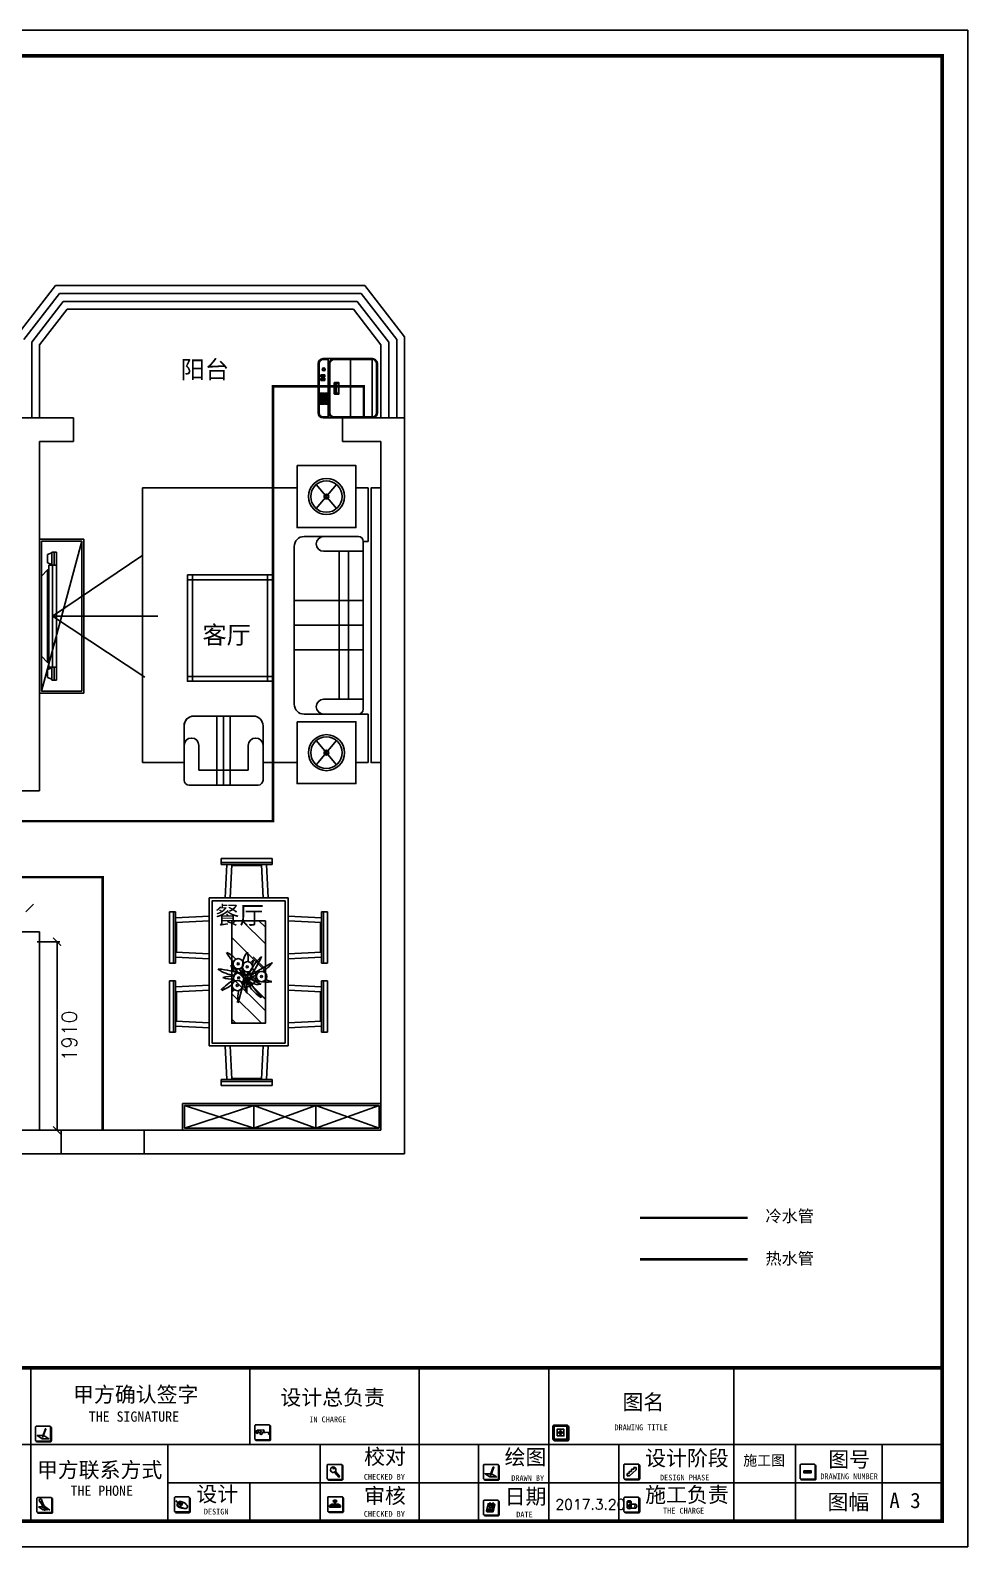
# Model space of a CAD drawing. Header units: millimetres. Extents: x 333665 to 510740, y -473522 to -395501.
# Drawn here: x 501241 to 510740, y -410869 to -395501 of the extents above; entities that cross this region are included whole.
import ezdxf

# ---------------------------------------------------------------- set-up
doc = ezdxf.new("R2010")
doc.units = ezdxf.units.MM
doc.linetypes.add('ACAD_ISO03W100', pattern=[30, 12, -18])
for name, color, linetype in [('0-01图框模板说明', 2, 'Continuous'), ('0-02图框细线', 136, 'Continuous'), ('250', 250, 'Continuous')]:
    doc.layers.add(name, color=color, linetype=linetype)
doc.styles.add('_TCH_DIM', font='SIMPLEX', dxfattribs={"bigfont": 'GBCBIG'})
doc.styles.get("Standard").update_dxf_attribs({"font": 'txt', "bigfont": 'gbcbig.shx'})
doc.styles.add('STYLE1', font='')
doc.styles.get('STYLE1').set_extended_font_data('SimSun')

# ---------------------------------------------------------------- blocks, each defined once
blk = doc.blocks.new('_ArchTick')
at = {"color": 0, "lineweight": 30, "const_width": 0.15}
blk.add_lwpolyline([(-0.5, -0.5), (0.5, 0.5)], dxfattribs=at)

msp = doc.modelspace()

# ---------------------------------------------------------------- hatches: boundary and pattern name
at = {"lineweight": -3}
h = msp.add_hatch(dxfattribs=at)
h.set_pattern_fill('AR-RROOF', color=250, scale=300, angle=495, style=0)
h.set_pattern_definition([(135, (490601.15, -374599.98), (-678.8225, 254.5584), [4500, -600, 1500, -300]), (135, (490212.95, -374423.9), (-70.0036, -494.2676), [900, -99, 1800, -225]), (135, (490314.78, -374674.22), (-1245.215, 960.9581), [2400, -420, 1200, -300])])
h.paths.add_polyline_path([(503623.2, -404525.1), (503623.2, -405565.1), (503283.2, -405565.1), (503283.2, -404525.1)])
at = {"layer": '0-01图框模板说明'}
for points in [[(501447.1, -409790, -0.4142136), (501436.9, -409800.2), (501304.5, -409800.2, -0.071272), (501301.7, -409799.8, 0.3481434), (501311.6, -409807.6), (501443.9, -409807.6, 0.4142136), (501454.1, -409797.4), (501454.1, -409665.1, 0.3331076), (501446.8, -409655.3, -0.0577433), (501447.1, -409657.6)], [(503669.4, -409776.3, -0.4142136), (503659.2, -409786.5), (503526.9, -409786.5, -0.071272), (503524, -409786.1, 0.3481434), (503533.9, -409793.9), (503666.3, -409793.9, 0.4142136), (503676.5, -409783.7), (503676.5, -409651.4, 0.3331076), (503669.1, -409641.6, -0.0577433), (503669.4, -409643.9)], [(506690.5, -409779.6, -0.4142136), (506680.3, -409789.8), (506548, -409789.8, -0.071272), (506545.1, -409789.4, 0.3481434), (506555, -409797.2), (506687.4, -409797.2, 0.4142136), (506697.6, -409787), (506697.6, -409654.7, 0.3331076), (506690.2, -409644.9, -0.0577433), (506690.5, -409647.2)], [(504402.3, -410177.5, -0.4142136), (504392.1, -410187.7), (504259.8, -410187.7, -0.071272), (504256.9, -410187.3, 0.3481434), (504266.8, -410195.2), (504399.2, -410195.2, 0.4142136), (504409.3, -410185), (504409.3, -410052.6, 0.3331076), (504402, -410042.9, -0.0577433), (504402.3, -410045.2)], [(505985.4, -410177.5, -0.4142136), (505975.2, -410187.7), (505842.8, -410187.7, -0.071272), (505840, -410187.3, 0.3481434), (505849.9, -410195.2), (505982.2, -410195.2, 0.4142136), (505992.4, -410185), (505992.4, -410052.6, 0.3331076), (505985.1, -410042.9, -0.0577433), (505985.4, -410045.2)], [(507409.6, -410174.2, -0.4142136), (507399.4, -410184.4), (507267, -410184.4, -0.071272), (507264.2, -410184, 0.3481434), (507274.1, -410191.8), (507406.5, -410191.8, 0.4142136), (507416.6, -410181.6), (507416.6, -410049.3, 0.3331076), (507409.3, -410039.5, -0.0577433), (507409.6, -410041.8)], [(509194.8, -410175.7, -0.4142136), (509184.6, -410185.9), (509052.2, -410185.9, -0.071272), (509049.4, -410185.4, 0.3481434), (509059.3, -410193.3), (509191.6, -410193.3, 0.4142136), (509201.8, -410183.1), (509201.8, -410050.8, 0.3331076), (509194.5, -410041, -0.0577433), (509194.8, -410043.3)], [(509078.5, -410101.4), (509155.1, -410101.4), (509155.1, -410120.1), (509078.5, -410120.1)], [(501459.6, -410513.8, -0.4142136), (501449.4, -410524), (501317.1, -410524, -0.071272), (501314.2, -410523.6, 0.3481434), (501324.1, -410531.4), (501456.5, -410531.4, 0.4142136), (501466.7, -410521.2), (501466.7, -410388.9, 0.3331076), (501459.3, -410379.1, -0.0577433), (501459.6, -410381.4)], [(502854.8, -410507.4, -0.4142136), (502844.7, -410517.5), (502712.3, -410517.5, -0.071272), (502709.4, -410517.1, 0.3481434), (502719.4, -410525), (502851.7, -410525, 0.4142136), (502861.9, -410514.8), (502861.9, -410382.4, 0.3331076), (502854.6, -410372.7, -0.0577433), (502854.8, -410375)], [(504407.3, -410505.5, -0.4142136), (504397.1, -410515.7), (504264.8, -410515.7, -0.071272), (504261.9, -410515.3, 0.3481434), (504271.8, -410523.1), (504404.2, -410523.1, 0.4142136), (504414.4, -410512.9), (504414.4, -410380.6, 0.3331076), (504407, -410370.8, -0.0577433), (504407.3, -410373.1)], [(505985.4, -410539.5, -0.4142136), (505975.2, -410549.7), (505842.8, -410549.7, -0.071272), (505840, -410549.2, 0.3481434), (505849.9, -410557.1), (505982.2, -410557.1, 0.4142136), (505992.4, -410546.9), (505992.4, -410414.6, 0.3331076), (505985.1, -410404.8, -0.0577433), (505985.4, -410407.1)], [(507409.6, -410509.2, -0.4142136), (507399.4, -410519.3), (507267, -410519.3, -0.071272), (507264.2, -410518.9, 0.3481434), (507274.1, -410526.8), (507406.5, -410526.8, 0.4142136), (507416.6, -410516.6), (507416.6, -410384.2, 0.3331076), (507409.3, -410374.5, -0.0577433), (507409.6, -410376.8)]]:
    msp.add_hatch(color=8, dxfattribs=at).paths.add_polyline_path(points)
h = msp.add_hatch(color=8, dxfattribs=at)
h.paths.add_polyline_path([(506614.1, -409701.2), (506601, -409701.2), (506601, -409713.4), (506614.1, -409713.4)])
h.paths.add_polyline_path([(506614.1, -409713.4), (506627.3, -409713.4), (506627.3, -409701.2), (506614.1, -409701.2)])
h.paths.add_polyline_path([(506614.1, -409713.4), (506614.1, -409725.6), (506627.3, -409725.6), (506627.3, -409713.4)])
h.paths.add_polyline_path([(506614.1, -409713.4), (506601, -409713.4), (506601, -409725.6), (506614.1, -409725.6)])

# ---------------------------------------------------------------- linework, layer by layer
at = {"color": 250, "lineweight": -3}
for p, q in [((501497.4, -398088.6), (501094.8, -398606.3)), ((501094.8, -398606.3), (501497.4, -398088.6)), ((501536.5, -398168.6), (501174.8, -398633.7)), ((501497.4, -398088.6), (504632.1, -398088.6)), ((501497.4, -398088.6), (504632.1, -398088.6)), ((501536.5, -398168.6), (504593, -398168.6)), ((504593, -398168.6), (504954.8, -398633.7)), ((504632.1, -398088.6), (505034.8, -398606.3)), ((504632.1, -398088.6), (505034.8, -398606.3)), ((501575.6, -398248.6), (501254.8, -398661.2)), ((501614.8, -398328.6), (501334.8, -398688.6)), ((501575.6, -398248.6), (504553.9, -398248.6)), ((501614.8, -398328.6), (504514.8, -398328.6)), ((504514.8, -398328.6), (504794.8, -398688.6)), ((504553.9, -398248.6), (504874.8, -398661.2)), ((504954.8, -399428.6), (504954.8, -398633.7)), ((505034.8, -399428.6), (505034.8, -398606.3)), ((505034.8, -398606.3), (505034.8, -399428.6)), ((501254.8, -398661.2), (501254.8, -399428.6)), ((501334.8, -398688.6), (501334.8, -399428.6)), ((504794.8, -399428.6), (504794.8, -398688.6)), ((504874.8, -399428.6), (504874.8, -398661.2)), ((504339.1, -399179.3), (504339.1, -399079.3)), ((504758.6, -398954.6), (504758.6, -398954.6)), ((504758.6, -399254.6), (504758.6, -399254.6)), ((504230.7, -399272.5), (504230.7, -399287.5)), ((504245.7, -399272.5), (504230.7, -399272.5)), ((504230.7, -399287.5), (504245.7, -399287.5)), ((504245.7, -399287.5), (504245.7, -399272.5)), ((501094.8, -399428.6), (501679.8, -399428.6)), ((501679.8, -399428.6), (501679.8, -399668.6)), ((504208.6, -399428.6), (504708.6, -399428.6)), ((504318.7, -399418.5), (504708.6, -399418.5)), ((504404.8, -399668.6), (504404.8, -399428.6)), ((504404.8, -399428.6), (504794.8, -399428.6)), ((504794.8, -399428.6), (505034.8, -399428.6)), ((505034.8, -406888.6), (505034.8, -399428.6)), ((505034.8, -399428.6), (505034.8, -406888.6)), ((501679.8, -399668.6), (501334.8, -399668.6)), ((501334.8, -399668.6), (501334.8, -403208.6)), ((504794.8, -399668.6), (504404.8, -399668.6)), ((504794.8, -406648.6), (504794.8, -399668.6)), ((504540, -399912.2), (504540, -400540.3)), ((502377.6, -400138.6), (502377.6, -402922)), ((503944.5, -400138.6), (502377.6, -400138.6)), ((503944.5, -400138.6), (503799.5, -400138.6)), ((503944.5, -400540.3), (503944.5, -400138.6)), ((504139.2, -400104.4), (504345.3, -400348.1)), ((504139.2, -400348.1), (504345.3, -400104.4)), ((504665, -400138.6), (504540, -400138.6)), ((504665, -400138.6), (504540, -400138.6)), ((504540, -400138.6), (504540, -400540.3)), ((504665, -400681.5), (504665, -400138.6)), ((504540, -400540.3), (503944.5, -400540.3)), ((504565.7, -400631.5), (504015.7, -400631.5)), ((504015.7, -400631.5), (504565.7, -400631.5)), ((501784.8, -400658.6), (501334.8, -400658.6)), ((501334.8, -400658.6), (501334.8, -402218.6)), ((501764.8, -400678.6), (501354.8, -400678.6)), ((501354.8, -400678.6), (501354.8, -402198.6)), ((501764.8, -400678.6), (501354.8, -402198.6)), ((501504.8, -400791.1), (501459.8, -400791.1)), ((501459.8, -400791.1), (501459.8, -400921.1)), ((501481.1, -400791.1), (501481.1, -400921.1)), ((501504.8, -400791.1), (501504.8, -400921.1)), ((501764.8, -402198.6), (501764.8, -400678.6)), ((501784.8, -402218.6), (501784.8, -400658.6)), ((503915.7, -400731.5), (503915.7, -402331.5)), ((503915.7, -402331.5), (503915.7, -400731.5)), ((504615.7, -400781.5), (504213.5, -400781.5)), ((504371.5, -400781.5), (504371.5, -402281.5)), ((504465.7, -400781.5), (504465.7, -402281.5)), ((504615.7, -400681.5), (504615.7, -402381.5)), ((504615.7, -400681.5), (504665, -400681.5)), ((501459.8, -400798.3), (501414.8, -400815.5)), ((501414.8, -400815.5), (501414.8, -400896.7)), ((501459.8, -400914), (501414.8, -400896.7)), ((501429.8, -401956.1), (501429.8, -400921.1)), ((501429.8, -400921.1), (501504.8, -400921.1)), ((501504.8, -400921.1), (501459.8, -400921.1)), ((501467.4, -401438.6), (502380.3, -400821)), ((501467.4, -401956.1), (501467.4, -400921.1)), ((501504.8, -401956.1), (501504.8, -400921.1)), ((501416.7, -400969.7), (501354.8, -401034.4)), ((501354.8, -401842.9), (501354.8, -401034.4)), ((501416.7, -401907.6), (501416.7, -400969.7)), ((501429.8, -400969.7), (501416.7, -400969.7)), ((502833.4, -401021.1), (503694.6, -401021.1)), ((502833.4, -402098.7), (502833.4, -401021.1)), ((502833.4, -401071.1), (503694.6, -401071.1)), ((502883.4, -402098.7), (502883.4, -401021.1)), ((503644.6, -401021.1), (503644.6, -402098.7)), ((503694.6, -401021.1), (503694.6, -402098.7)), ((504615.7, -401281.5), (503915.7, -401281.5)), ((501467.4, -401438.6), (502534.5, -401438.6)), ((501467.4, -401438.6), (502403.2, -402055.4)), ((504615.7, -401531.5), (503915.7, -401531.5)), ((501416.7, -401907.6), (501354.8, -401842.9)), ((504615.7, -401781.5), (503915.7, -401781.5)), ((501459.8, -401963.3), (501414.8, -401980.5)), ((501414.8, -402061.7), (501414.8, -401980.5)), ((501429.8, -401907.6), (501416.7, -401907.6)), ((501429.8, -401956.1), (501504.8, -401956.1)), ((501504.8, -401956.1), (501459.8, -401956.1)), ((501459.8, -402086.1), (501459.8, -401956.1)), ((501481.1, -402086.1), (501481.1, -401956.1)), ((501504.8, -402086.1), (501504.8, -401956.1)), ((501459.8, -402079), (501414.8, -402061.7)), ((501504.8, -402086.1), (501459.8, -402086.1)), ((503694.6, -402048.7), (502833.4, -402048.7)), ((503694.6, -402098.7), (502833.4, -402098.7)), ((501334.8, -402218.6), (501784.8, -402218.6)), ((501354.8, -402198.6), (501764.8, -402198.6)), ((504615.7, -402281.5), (504213.5, -402281.5)), ((502821.8, -402487.8), (502837, -402473)), ((502837, -402473), (502853.8, -402461.6)), ((502853.8, -402461.6), (502876.7, -402453.8)), ((502876.7, -402453.8), (502899.5, -402450.8)), ((502899.5, -402450.8), (503499.5, -402450.8)), ((502899.5, -402450.8), (503499.5, -402450.8)), ((503131.6, -402450.8), (503131.6, -403150.8)), ((503199.5, -402450.8), (503199.5, -403150.8)), ((503267.5, -402450.8), (503267.5, -403150.8)), ((504565.7, -402431.5), (504015.7, -402431.5)), ((504665, -402431.5), (504015.7, -402431.5)), ((504665, -402922), (504665, -402431.5)), ((502799.5, -402550.8), (502802.2, -402527.8)), ((502799.5, -403100.8), (502799.5, -402550.8)), ((502799.5, -402922), (502799.5, -402550.8)), ((502799.5, -402550.8), (502799.5, -402550.8)), ((502802.2, -402527.8), (502810.4, -402505.7)), ((502810.4, -402505.7), (502821.8, -402487.8)), ((503599.5, -403100.8), (503599.5, -402550.8)), ((503599.5, -402550.8), (503599.5, -402922)), ((503944.5, -402922), (503944.5, -402508.3)), ((503944.5, -402508.3), (504540, -402508.3)), ((504540, -402508.3), (504540, -403136.4)), ((504540, -402508.3), (504540, -402922)), ((502949.5, -403000.8), (502949.5, -402748.7)), ((503449.5, -403000.8), (503449.5, -402748.7)), ((503449.5, -403000.8), (503449.5, -402748.7)), ((504139.2, -402700.5), (504345.3, -402944.2)), ((504139.2, -402944.2), (504345.3, -402700.5)), ((502377.6, -402922), (502799.5, -402922)), ((502799.5, -402922), (502799.5, -402922)), ((503599.5, -402922), (503944.5, -402922)), ((503599.5, -402922), (503944.5, -402922)), ((504540, -402922), (504665, -402922)), ((504540, -402922), (504665, -402922)), ((502949.5, -403000.8), (503449.5, -403000.8)), ((501334.8, -403208.6), (499724.8, -403208.6)), ((502849.5, -403150.8), (503549.5, -403150.8)), ((503173.7, -403895.1), (503693.7, -403895.1)), ((503173.7, -403955.1), (503173.7, -403895.1)), ((503173.7, -403935.1), (503693.7, -403935.1)), ((503173.7, -403955.1), (503693.7, -403955.1)), ((503216.7, -404295.1), (503233.7, -403955.1)), ((503266.8, -404295.1), (503283.7, -403957.6)), ((503283.3, -403965.1), (503584.2, -403965.1)), ((503600.7, -404295.1), (503583.8, -403957.6)), ((503650.7, -404295.1), (503633.7, -403955.1)), ((503650.7, -404295.1), (503633.7, -403955.1)), ((503693.7, -403955.1), (503693.7, -403895.1)), ((503053.2, -405795.1), (503053.2, -404295.1)), ((503853.2, -404295.1), (503053.2, -404295.1)), ((503853.2, -405795.1), (503853.2, -404295.1)), ((502653.2, -404955.1), (502653.2, -404435.1)), ((502713.2, -404435.1), (502653.2, -404435.1)), ((502693.2, -404955.1), (502693.2, -404435.1)), ((502713.2, -404955.1), (502713.2, -404435.1)), ((503053.2, -404478.1), (502713.2, -404495.1)), ((503853.2, -404478.1), (504193.2, -404495.1)), ((504193.2, -404955.1), (504193.2, -404435.1)), ((504193.2, -404435.1), (504253.2, -404435.1)), ((504213.2, -404955.1), (504213.2, -404435.1)), ((504253.2, -404955.1), (504253.2, -404435.1)), ((503053.2, -404528.1), (502715.7, -404545)), ((502723.2, -404845.5), (502723.2, -404544.6)), ((503853.2, -404528.1), (504190.7, -404545)), ((504183.2, -404845.5), (504183.2, -404544.6)), ((501334.8, -404638.6), (499654.8, -404638.6)), ((501311.7, -404738.6), (501541.7, -404738.6)), ((501334.8, -404638.6), (501334.8, -406648.6)), ((501511.7, -404738.6), (501511.7, -406648.6)), ((503053.2, -404912.1), (502713.2, -404895.1)), ((503053.2, -404862), (502715.7, -404845.1)), ((503853.2, -404862), (504190.7, -404845.1)), ((503853.2, -404912.1), (504193.2, -404895.1)), ((502713.2, -404955.1), (502653.2, -404955.1)), ((503447.2, -405064), (503459.7, -405041.5)), ((504193.2, -404955.1), (504253.2, -404955.1)), ((502653.2, -405135.1), (502653.2, -405655.1)), ((502713.2, -405135.1), (502653.2, -405135.1)), ((502693.2, -405135.1), (502693.2, -405655.1)), ((502713.2, -405135.1), (502713.2, -405655.1)), ((503053.2, -405178.1), (502713.2, -405195.1)), ((503053.2, -405228.1), (502715.7, -405245)), ((502723.2, -405244.6), (502723.2, -405545.5)), ((503413.6, -405107.3), (503346.3, -405358.2)), ((503853.2, -405178.1), (504193.2, -405195.1)), ((503853.2, -405228.1), (504190.7, -405245)), ((504183.2, -405244.6), (504183.2, -405545.5)), ((504193.2, -405135.1), (504193.2, -405655.1)), ((504193.2, -405135.1), (504253.2, -405135.1)), ((504213.2, -405135.1), (504213.2, -405655.1)), ((504253.2, -405135.1), (504253.2, -405655.1)), ((503053.2, -405562), (502715.7, -405545.1)), ((503853.2, -405562), (504190.7, -405545.1)), ((502713.2, -405655.1), (502653.2, -405655.1)), ((503053.2, -405612.1), (502713.2, -405595.1)), ((503053.2, -405612.1), (502713.2, -405595.1)), ((503853.2, -405612.1), (504193.2, -405595.1)), ((504193.2, -405655.1), (504253.2, -405655.1)), ((503853.2, -405795.1), (503053.2, -405795.1)), ((503216.7, -405795.1), (503233.7, -406135.1)), ((503266.8, -405795.1), (503283.7, -406132.6)), ((503600.7, -405795.1), (503583.8, -406132.6)), ((503650.7, -405795.1), (503633.7, -406135.1)), ((503650.7, -405795.1), (503633.7, -406135.1)), ((503173.7, -406135.1), (503693.7, -406135.1)), ((503173.7, -406135.1), (503173.7, -406195.1)), ((503173.7, -406155.1), (503693.7, -406155.1)), ((503283.3, -406125.1), (503584.2, -406125.1)), ((503693.7, -406135.1), (503693.7, -406195.1)), ((503173.7, -406195.1), (503693.7, -406195.1)), ((502784.8, -406378.6), (504794.8, -406378.6)), ((504794.8, -406378.6), (502784.8, -406378.6)), ((502784.8, -406378.6), (502784.8, -406648.6)), ((504774.8, -406398.6), (502804.8, -406398.6)), ((502804.8, -406398.6), (502804.8, -406628.6)), ((503504.8, -406398.6), (502804.8, -406628.6)), ((502804.8, -406398.6), (503504.8, -406628.6)), ((503504.8, -406398.6), (503504.8, -406628.6)), ((504134.8, -406628.6), (503504.8, -406398.6)), ((503504.8, -406628.6), (504134.8, -406398.6)), ((504134.8, -406398.6), (504134.8, -406628.6)), ((504774.8, -406398.6), (504134.8, -406628.6)), ((504134.8, -406398.6), (504774.8, -406628.6)), ((504774.8, -406628.6), (504774.8, -406398.6)), ((504794.8, -406378.6), (504794.8, -406648.6)), ((504794.8, -406648.6), (504794.8, -406378.6)), ((502804.8, -406628.6), (504774.8, -406628.6)), ((501554.8, -406648.6), (498654.8, -406648.6)), ((501311.7, -406648.6), (501541.7, -406648.6)), ((501554.8, -406648.6), (501554.8, -406888.6)), ((501554.8, -406648.6), (502394.8, -406648.6)), ((502394.8, -406648.6), (502774.8, -406648.6)), ((502394.8, -406648.6), (502394.8, -406888.6)), ((502774.8, -406648.6), (504794.8, -406648.6)), ((502784.8, -406648.6), (504794.8, -406648.6)), ((505034.8, -406888.6), (494524.8, -406888.6)), ((501554.8, -406888.6), (496514.8, -406888.6)), ((501554.8, -406888.6), (502394.8, -406888.6)), ((502394.8, -406888.6), (502774.8, -406888.6)), ((502774.8, -406888.6), (505034.8, -406888.6))]:
    msp.add_line(p, q, dxfattribs=at)
for points in [[(504158.6, -398878.6), (504158.6, -399378.6)], [(504168.2, -398878.6), (504168.2, -399378.6)], [(504708.6, -398828.6), (504208.6, -398828.6)], [(504208.6, -398838.3), (504258.6, -398838.3)], [(504258.6, -399428.6), (504258.6, -398828.6)], [(504265.5, -398878.6), (504265.5, -399378.6)], [(504275.5, -398878.6), (504275.5, -399378.6)], [(504708.6, -398838.8), (504318.7, -398838.8)], [(504484.2, -398838.8), (504484.2, -399418.5)], [(504706.5, -398838.8), (504706.5, -399418.5)], [(504748.6, -399378.6), (504748.6, -398878.6)], [(504758.6, -399378.6), (504758.6, -398878.6)], [(504321.1, -399184.3), (504321.1, -399074.3)], [(504325.5, -399174.3), (504325.5, -399084.3)], [(504326.1, -399069.3), (504364.1, -399069.3)], [(504330.5, -399079.3), (504360.5, -399079.3)], [(504365.5, -399084.3), (504365.5, -399174.3)], [(504369.1, -399074.3), (504369.1, -399184.3)], [(504364.1, -399189.3), (504326.1, -399189.3)], [(504360.5, -399179.3), (504330.5, -399179.3)], [(504208.6, -399419.1), (504258.6, -399419.1)], [(502833.4, -401021.1), (503694.6, -401021.1), (503694.6, -402098.7), (502833.4, -402098.7), (502833.4, -401021.1)]]:
    msp.add_lwpolyline(points, dxfattribs=at)
for points in [[(504185.7, -399014.4), (504185.7, -398994.4), (504205.7, -398994.4), (504205.7, -399014.4)], [(504186, -399049.7), (504186, -399029.7), (504206, -399029.7), (504206, -399049.7)], [(504188.1, -399011.8), (504188.1, -398996.8), (504203.1, -398996.8), (504203.1, -399011.8)], [(504188.4, -399047.1), (504188.4, -399032.1), (504203.4, -399032.1), (504203.4, -399047.1)], [(504225.7, -399014.4), (504225.7, -398994.4), (504205.7, -398994.4), (504205.7, -399014.4)], [(504226, -399049.7), (504226, -399029.7), (504206, -399029.7), (504206, -399049.7)], [(504223.2, -399011.8), (504223.2, -398996.8), (504208.2, -398996.8), (504208.2, -399011.8)], [(504223.5, -399047.1), (504223.5, -399032.1), (504208.5, -399032.1), (504208.5, -399047.1)], [(504177.8, -399199.7), (504197.8, -399199.7), (504197.8, -399179.7), (504177.8, -399179.7)], [(504177.8, -399229.6), (504197.8, -399229.6), (504197.8, -399209.6), (504177.8, -399209.6)], [(504177.8, -399260.3), (504197.8, -399260.3), (504197.8, -399240.3), (504177.8, -399240.3)], [(504180.4, -399197.3), (504195.4, -399197.3), (504195.4, -399182.3), (504180.4, -399182.3)], [(504180.4, -399227.1), (504195.4, -399227.1), (504195.4, -399212.1), (504180.4, -399212.1)], [(504180.4, -399257.9), (504195.4, -399257.9), (504195.4, -399242.9), (504180.4, -399242.9)], [(504203.1, -399199.9), (504223.1, -399199.9), (504223.1, -399179.9), (504203.1, -399179.9)], [(504203.1, -399229.7), (504223.1, -399229.7), (504223.1, -399209.7), (504203.1, -399209.7)], [(504203.1, -399260.1), (504223.1, -399260.1), (504223.1, -399240.1), (504203.1, -399240.1)], [(504205.7, -399197.4), (504220.7, -399197.4), (504220.7, -399182.4), (504205.7, -399182.4)], [(504205.7, -399227.3), (504220.7, -399227.3), (504220.7, -399212.3), (504205.7, -399212.3)], [(504205.7, -399257.7), (504220.7, -399257.7), (504220.7, -399242.7), (504205.7, -399242.7)], [(504228.1, -399199.9), (504248.1, -399199.9), (504248.1, -399179.9), (504228.1, -399179.9)], [(504228.1, -399229.7), (504248.1, -399229.7), (504248.1, -399209.7), (504228.1, -399209.7)], [(504228.1, -399260.1), (504248.1, -399260.1), (504248.1, -399240.1), (504228.1, -399240.1)], [(504230.7, -399197.4), (504245.7, -399197.4), (504245.7, -399182.4), (504230.7, -399182.4)], [(504230.7, -399227.3), (504245.7, -399227.3), (504245.7, -399212.3), (504230.7, -399212.3)], [(504230.7, -399257.7), (504245.7, -399257.7), (504245.7, -399242.7), (504230.7, -399242.7)], [(504177.8, -399289.9), (504197.8, -399289.9), (504197.8, -399269.9), (504177.8, -399269.9)], [(504180.4, -399287.4), (504195.4, -399287.4), (504195.4, -399272.4), (504180.4, -399272.4)], [(504203.1, -399289.7), (504223.1, -399289.7), (504223.1, -399269.7), (504203.1, -399269.7)], [(504205.7, -399287.2), (504220.7, -399287.2), (504220.7, -399272.2), (504205.7, -399272.2)], [(504228.1, -399290), (504248.1, -399290), (504248.1, -399270), (504228.1, -399270)], [(503944.5, -399912.2), (504540, -399912.2), (504540, -400391.6), (504540, -400540.3), (503944.5, -400540.3), (503944.5, -399912.2)], [(504794.8, -402922), (504694.8, -402922), (504694.8, -400138.6), (504794.8, -400138.6), (504794.8, -402922)], [(503944.5, -402508.3), (504540, -402508.3), (504540, -402987.7), (504540, -403136.4), (503944.5, -403136.4), (503944.5, -402508.3)], [(503823.2, -404325.1), (503823.2, -405765.1), (503083.2, -405765.1), (503083.2, -404325.1)], [(503623.2, -404525.1), (503623.2, -405565.1), (503283.2, -405565.1), (503283.2, -404525.1)]]:
    msp.add_lwpolyline(points, close=True, dxfattribs=at)
at = {"color": 1, "linetype": 'ACAD_ISO03W100', "lineweight": 30, "ltscale": 5, "const_width": 25}
msp.add_lwpolyline([(507421.1, -407956.6), (508511.1, -407956.6)], dxfattribs=at)
at = {"color": 250, "lineweight": -3}
for centre, radius in [((504214.9, -398937.7), 15), ((504214.9, -398937.7), 10), ((504242.2, -400226.3), 182.6), ((504242.2, -400226.3), 159.6), ((504242.2, -400226.3), 23.9), ((504242.2, -402822.3), 182.6), ((504242.2, -402822.3), 159.6), ((504242.2, -402822.3), 23.9), ((503348.7, -404961.7), 52.3), ((503441.3, -404992.6), 52.3), ((503419.6, -405090.7), 24.2), ((503419.6, -405090.7), 24.2), ((503584.8, -405091.5), 52.3), ((503339.3, -405182.1), 52.3)]:
    msp.add_circle(centre, radius, dxfattribs=at)
for centre, radius, start, end in [((504208.6, -398878.6), 50, 90, 180), ((504208.6, -398878.6), 40.4, 90, 180), ((504319.6, -398882.9), 54.3, 89.29043, 175.49521), ((504319.6, -398882.9), 44.3, 89.29043, 175.49521), ((504708.6, -398878.6), 50, 0, 90), ((504708.6, -398878.6), 40, 0, 90), ((504326.1, -399074.3), 5, 90, 180), ((504330.5, -399084.3), 5, 90, 180), ((504360.5, -399084.3), 5, 0, 90), ((504364.1, -399074.3), 5, 0, 90), ((504326.1, -399184.3), 5, 180, 270), ((504330.5, -399174.3), 5, 180, 270), ((504360.5, -399174.3), 5, 270, 0), ((504364.1, -399184.3), 5, 270, 0), ((504208.6, -399378.6), 50, 180, 270), ((504208.6, -399378.6), 40.4, 180, 270), ((504319.6, -399374.4), 54.3, 184.50479, 270.70957), ((504319.6, -399374.4), 44.3, 184.50479, 270.70957), ((504708.6, -399378.6), 50, 270, 0), ((504708.6, -399378.6), 40, 270, 0), ((504015.7, -400731.5), 100, 90, 180), ((504015.7, -400731.5), 100, 90, 180), ((504213.5, -400706.5), 75, 90, 270), ((504565.7, -400681.5), 50, 360, 90), ((504565.7, -400681.5), 50, 360, 90), ((504015.7, -402331.5), 100, 180, 270), ((504015.7, -402331.5), 100, 180, 270), ((504213.5, -402356.5), 75, 90, 270), ((502899.5, -402550.8), 100, 90, 180), ((503499.5, -402550.8), 100, 360, 90), ((503499.5, -402550.8), 100, 360, 90), ((504565.7, -402381.5), 50, 270, 360), ((502874.5, -402748.7), 75, 360, 180), ((503524.5, -402748.7), 75, 360, 180), ((502849.5, -403100.8), 50, 180, 270), ((503549.5, -403100.8), 50, 270, 360), ((504625.6, -403925.9), 1674.9, 213.41888, 217.58602), ((503074.4, -405140.9), 336.1, 42.06601, 61.47841), ((503633.1, -404987.3), 241.6, 145.26735, 198.50032), ((503162.5, -404912.6), 287.6, 354.38119, 13.81823), ((503853.9, -405218.5), 424.2, 129.46977, 160.31252), ((502818.9, -404569.9), 828.8, 321.64931, 337.42784), ((503636.5, -405121.4), 236.3, 125.24389, 133.80922), ((502759.4, -404624.2), 805.2, 334.72372, 337.80608), ((503333.8, -404761), 318.2, 232.93635, 265.58738), ((503073.3, -405974.2), 962, 71.10822, 85.61629), ((503556.5, -407220.3), 2151.6, 96.66829, 99.77104), ((503385.5, -404947.2), 116.8, 194.15652, 269.61183), ((503247.8, -405142.4), 169.2, 71.89274, 80.01456), ((503353.9, -405105.7), 52.3, 301.22663, 217.19054), ((503419.6, -405090.7), 109.2, 135.11276, 171.74068), ((503347.5, -404961.2), 10, 90, 270), ((503352.6, -405105.2), 10, 90, 270), ((503347.5, -404961.2), 10, 270, 90), ((504625.6, -403925.9), 1674.9, 220.50913, 222.802), ((503352.6, -405105.2), 10, 270, 90), ((503247.8, -405142.4), 169.2, 26.50173, 49.71173), ((503419.6, -405090.7), 59.2, 101.58918, 144.62692), ((503074.4, -405140.9), 336.1, 13.22172, 24.21844), ((503419.6, -405090.7), 109.2, 102.45419, 106.05706), ((503419.6, -405090.7), 109.2, 254.19161, 49.01718), ((503419.6, -405090.7), 59.2, 241.20889, 53.48506), ((503636.5, -405121.4), 236.3, 159.33408, 164.49464), ((503162.5, -404912.6), 287.6, 332.85499, 333.61554), ((502675.2, -405225.4), 760.1, 357.41542, 10.26237), ((503440, -404992), 10, 90, 270), ((503546.3, -405045.2), 126.4, 203.55428, 284.08132), ((504507.3, -404460.5), 1248.2, 210.59379, 222.47684), ((503890, -404355.9), 868.5, 238.42112, 249.21449), ((502759.4, -404624.2), 805.2, 327.38631, 328.52768), ((503447.2, -405072.9), 7.75, 51.07794, 340.31252), ((503440, -404992), 10, 270, 90), ((503633.5, -404757.7), 390.8, 240.72759, 277.95362), ((503391.9, -404738.5), 366.8, 280.96839, 292.91409), ((504924.9, -410267.7), 5372.2, 105.00511, 105.80588), ((504116.7, -405912.9), 1048.1, 113.63982, 128.51457), ((503583.5, -405091), 10, 90, 270), ((503583.5, -405091), 10, 270, 90), ((503391.9, -404738.5), 366.8, 304.39017, 324.80949), ((503491, -405493.1), 411.7, 116.79131, 139.99923), ((502836.8, -404456.4), 847.7, 293.91517, 302.12562), ((503283.8, -404882.4), 236.3, 246.97323, 274.66712), ((503686.8, -405432.2), 446.5, 150.67912, 155.05693), ((503137, -405011.5), 273.9, 301.95296, 308.89063), ((503338.1, -405181.6), 10, 90, 270), ((503338.1, -405181.6), 10, 270, 90), ((503978, -405358), 636.5, 168.60963, 179.75797), ((503717.2, -405149.3), 303.4, 173.14116, 201.34303), ((503755, -405002.7), 347, 197.04726, 240.06943), ((503383.6, -406202.9), 1104.3, 82.0972, 85.8232), ((503530.9, -405029.7), 81.1, 253.0998, 273.64194), ((503383.6, -406202.9), 1104.3, 73.89409, 77.38504)]:
    msp.add_arc(centre, radius, start, end, dxfattribs=at)
for points in [[(503419.6, -405103.4), (503396.1, -405098.3), (503419.6, -405090.7), (503396.1, -405085.5)], [(503454.5, -405092.8), (503396.8, -405084.2), (503444.8, -405069.8), (503411.2, -405058.3)]]:
    msp.add_solid(points, dxfattribs=at)
at = {"layer": '0-01图框模板说明', "color": 8}
for p, q in [((503541.1, -409690.3), (503602.9, -409685.4)), ((503550.4, -409690.8), (503603.6, -409686.6)), ((503589.2, -409713.9), (503651.1, -409709)), ((506614.1, -409679.4), (506614.1, -409747.4)), ((501364.7, -409761.4), (501364.1, -409763)), ((501364.1, -409763), (501364.3, -409764.2)), ((501365.3, -409761.6), (501364.3, -409764.2)), ((501365.2, -409763.4), (501364.3, -409764.2)), ((501365.8, -409761.8), (501365.2, -409763.4)), ((503598.5, -409714.4), (503651.7, -409710.2)), ((506580.2, -409713.4), (506648.1, -409713.4)), ((504324.2, -410113.7), (504367.8, -410163.8)), ((504332.5, -410106.4), (504375.9, -410156.2)), ((505903, -410148.9), (505902.4, -410150.6)), ((505902.4, -410150.6), (505902.6, -410151.7)), ((505903.6, -410149.1), (505902.6, -410151.7)), ((505903.5, -410151), (505902.6, -410151.7)), ((505904.1, -410149.3), (505903.5, -410151)), ((507288.5, -410128.4), (507288.5, -410149.9)), ((507288.5, -410128.4), (507311.6, -410128.4)), ((507288.5, -410149.9), (507312.4, -410149.9)), ((507311.6, -410106.9), (507334.6, -410106.9)), ((507311.6, -410106.9), (507311.6, -410128.4)), ((507380.8, -410089.1), (507312.4, -410149.9)), ((507334.6, -410085.4), (507334.6, -410106.9)), ((507334.6, -410085.4), (507357.7, -410085.4)), ((507357.7, -410065.4), (507380.8, -410065.4)), ((507357.7, -410065.4), (507357.7, -410085.4)), ((507380.8, -410065.4), (507380.8, -410089.1)), ((501373.3, -410499), (501323.2, -410466.1)), ((501323.2, -410466.1), (501364.2, -410466.1)), ((501386.1, -410466.1), (501390.4, -410466.1)), ((501390.4, -410466.1), (501440.4, -410499)), ((502727.8, -410447.9), (502727.8, -410447.9)), ((502734.7, -410427.6), (502759.5, -410440.4)), ((502739.1, -410454.2), (502770.5, -410471.7)), ((502766.1, -410428.7), (502741.1, -410419.4)), ((502744.8, -410429.1), (502744.8, -410429.1)), ((502744.8, -410429.1), (502762.7, -410439.1)), ((502766.6, -410432.1), (502747.5, -410424.3)), ((502798.4, -410421.5), (502766.4, -410412.9)), ((502773.3, -410440.4), (502778.9, -410443.5)), ((504275.4, -410451.5), (504290.8, -410440.7)), ((504292.3, -410440.3), (504308, -410440.3)), ((504325.6, -410431.9), (504325.6, -410428.8)), ((504331.2, -410431.5), (504331.2, -410428.8)), ((504350.7, -410440.3), (504367.3, -410440.3)), ((504382.9, -410451.5), (504368.8, -410440.8)), ((505941.3, -410436.3), (505924.2, -410509.8)), ((505943.6, -410438.3), (505926.5, -410511.8)), ((505945.8, -410440.2), (505928.7, -410513.7)), ((505947.7, -410442), (505930.6, -410515.5)), ((505938.9, -410434.3), (505947.7, -410442)), ((507289.1, -410412.6), (507289.1, -410475.2)), ((507377, -410437.6), (507314.4, -410437.6)), ((507330.7, -410412.6), (507330.7, -410475.2)), ((505863.1, -410507.8), (505871.9, -410515.5)), ((505924.2, -410509.8), (505865.5, -410509.8)), ((505926.5, -410511.8), (505867.8, -410511.8)), ((505928.7, -410513.7), (505870, -410513.7)), ((505930.6, -410515.5), (505871.9, -410515.5)), ((507377, -410479.1), (507314.4, -410479.1))]:
    msp.add_line(p, q, dxfattribs=at)
at = {"layer": '0-01图框模板说明', "color": 2, "const_width": 37.5}
msp.add_lwpolyline([(510481.7, -395760.2), (510481.7, -410610.7), (489266.7, -410610.7), (489266.7, -395760.2)], close=True, dxfattribs=at)
msp.add_lwpolyline([(510481.7, -409058.4), (489263.8, -409058.4)], dxfattribs=at)
at = {"layer": '0-01图框模板说明', "color": 8}
for points in [[(501304.5, -409800.2), (501436.9, -409800.2, 0.4142136), (501447.1, -409790), (501447.1, -409657.6, 0.4142136), (501436.9, -409647.5), (501304.5, -409647.5, 0.4142136), (501294.3, -409657.6), (501294.3, -409790, 0.4142136)], [(501398.4, -409679.6), (501392.8, -409677.6), (501393.1, -409676.8, -0.4519616), (501396.3, -409675.4), (501397.1, -409675.7, -0.4184348), (501398.7, -409678.8)], [(503526.9, -409786.5), (503659.2, -409786.5, 0.4142136), (503669.4, -409776.3), (503669.4, -409643.9, 0.4142136), (503659.2, -409633.7), (503526.9, -409633.7, 0.4142136), (503516.7, -409643.9), (503516.7, -409776.3, 0.4142136)], [(506548, -409789.8), (506680.3, -409789.8, 0.4142136), (506690.5, -409779.6), (506690.5, -409647.2, 0.4142136), (506680.3, -409637), (506548, -409637, 0.4142136), (506537.8, -409647.2), (506537.8, -409779.6, 0.4142136)], [(504259.8, -410187.7), (504392.1, -410187.7, 0.4142136), (504402.3, -410177.5), (504402.3, -410045.2, 0.4142136), (504392.1, -410035), (504259.8, -410035, 0.4142136), (504249.6, -410045.2), (504249.6, -410177.5, 0.4142136)], [(505842.8, -410187.7), (505975.2, -410187.7, 0.4142136), (505985.4, -410177.5), (505985.4, -410045.2, 0.4142136), (505975.2, -410035), (505842.8, -410035, 0.4142136), (505832.7, -410045.2), (505832.7, -410177.5, 0.4142136)], [(505936.7, -410067.1), (505931.2, -410065.1), (505931.5, -410064.3, -0.4519616), (505934.7, -410063), (505935.4, -410063.3, -0.4184348), (505937, -410066.4)], [(507267, -410184.4), (507399.4, -410184.4, 0.4142136), (507409.6, -410174.2), (507409.6, -410041.8, 0.4142136), (507399.4, -410031.7), (507267, -410031.7, 0.4142136), (507256.9, -410041.8), (507256.9, -410174.2, 0.4142136)], [(509052.2, -410185.9), (509184.6, -410185.9, 0.4142136), (509194.8, -410175.7), (509194.8, -410043.3, 0.4142136), (509184.6, -410033.1), (509052.2, -410033.1, 0.4142136), (509042, -410043.3), (509042, -410175.7, 0.4142136)], [(501317.1, -410524), (501449.4, -410524, 0.4142136), (501459.6, -410513.8), (501459.6, -410381.4, 0.4142136), (501449.4, -410371.3), (501317.1, -410371.3, 0.4142136), (501306.9, -410381.4), (501306.9, -410513.8, 0.4142136)], [(502712.3, -410517.5), (502844.7, -410517.5, 0.4142136), (502854.8, -410507.4), (502854.8, -410375, 0.4142136), (502844.7, -410364.8), (502712.3, -410364.8, 0.4142136), (502702.1, -410375), (502702.1, -410507.4, 0.4142136)], [(504264.8, -410515.7), (504397.1, -410515.7, 0.4142136), (504407.3, -410505.5), (504407.3, -410373.1, 0.4142136), (504397.1, -410362.9), (504264.8, -410362.9, 0.4142136), (504254.6, -410373.1), (504254.6, -410505.5, 0.4142136)], [(504277.5, -410450.6), (504380.8, -410450.6, -0.4142136), (504383.7, -410453.6), (504383.7, -410467, -0.4142136), (504380.8, -410469.9), (504277.5, -410469.9, -0.4142136), (504274.5, -410467), (504274.5, -410453.6, -0.4142136)], [(505842.8, -410549.7), (505975.2, -410549.7, 0.4142136), (505985.4, -410539.5), (505985.4, -410407.1, 0.4142136), (505975.2, -410396.9), (505842.8, -410396.9, 0.4142136), (505832.7, -410407.1), (505832.7, -410539.5, 0.4142136)], [(507267, -410519.3), (507399.4, -410519.3, 0.4142136), (507409.6, -410509.2), (507409.6, -410376.8, 0.4142136), (507399.4, -410366.6), (507267, -410366.6, 0.4142136), (507256.9, -410376.8), (507256.9, -410509.2, 0.4142136)]]:
    msp.add_lwpolyline(points, format="xyb", close=True, dxfattribs=at)
for points in [[(501301.7, -409799.8, 0.3481435), (501311.6, -409807.6), (501443.9, -409807.6, 0.4142136), (501454.1, -409797.4), (501454.1, -409665.1, 0.3331075), (501446.8, -409655.3)], [(503524, -409786.1, 0.3481435), (503533.9, -409793.9), (503666.3, -409793.9, 0.4142136), (503676.5, -409783.7), (503676.5, -409651.4, 0.3331075), (503669.1, -409641.6)], [(506545.1, -409789.4, 0.3481435), (506555, -409797.2), (506687.4, -409797.2, 0.4142136), (506697.6, -409787), (506697.6, -409654.7, 0.3331075), (506690.2, -409644.9)], [(504256.9, -410187.3, 0.3481435), (504266.8, -410195.2), (504399.2, -410195.2, 0.4142136), (504409.3, -410185), (504409.3, -410052.6, 0.3331075), (504402, -410042.9)], [(505840, -410187.3, 0.3481435), (505849.9, -410195.2), (505982.2, -410195.2, 0.4142136), (505992.4, -410185), (505992.4, -410052.6, 0.3331075), (505985.1, -410042.9)], [(507264.2, -410184, 0.3481435), (507274.1, -410191.8), (507406.5, -410191.8, 0.4142136), (507416.6, -410181.6), (507416.6, -410049.3, 0.3331075), (507409.3, -410039.5)], [(509049.4, -410185.4, 0.3481435), (509059.3, -410193.3), (509191.6, -410193.3, 0.4142136), (509201.8, -410183.1), (509201.8, -410050.8, 0.3331075), (509194.5, -410041)], [(501314.2, -410523.6, 0.3481435), (501324.1, -410531.4), (501456.5, -410531.4, 0.4142136), (501466.7, -410521.2), (501466.7, -410388.9, 0.3331075), (501459.3, -410379.1)], [(502709.4, -410517.1, 0.3481435), (502719.4, -410525), (502851.7, -410525, 0.4142136), (502861.9, -410514.8), (502861.9, -410382.4, 0.3331075), (502854.6, -410372.7)], [(504261.9, -410515.3, 0.3481435), (504271.8, -410523.1), (504404.2, -410523.1, 0.4142136), (504414.4, -410512.9), (504414.4, -410380.6, 0.3331075), (504407, -410370.8)], [(505840, -410549.2, 0.3481435), (505849.9, -410557.1), (505982.2, -410557.1, 0.4142136), (505992.4, -410546.9), (505992.4, -410414.6, 0.3331075), (505985.1, -410404.8)], [(507264.2, -410518.9, 0.3481435), (507274.1, -410526.8), (507406.5, -410526.8, 0.4142136), (507416.6, -410516.6), (507416.6, -410384.2, 0.3331075), (507409.3, -410374.5)]]:
    msp.add_lwpolyline(points, format="xyb", dxfattribs=at)
for points in [[(501396.5, -409684.8), (501391, -409682.8), (501366.9, -409749), (501372.4, -409751)], [(501398.5, -409679.7), (501392.7, -409677.5), (501390.8, -409682.7), (501396.7, -409684.9)], [(506548.4, -409779.2), (506679.9, -409779.2), (506679.9, -409647.6), (506548.4, -409647.6)], [(506580.2, -409747.4), (506648.1, -409747.4), (506648.1, -409679.4), (506580.2, -409679.4)], [(506601, -409701.2), (506627.3, -409701.2), (506627.3, -409725.6), (506601, -409725.6)], [(501365.8, -409761.8), (501364.7, -409761.4), (501366.9, -409749), (501372.4, -409751)], [(505904.1, -410149.3), (505903, -410148.9), (505905.2, -410136.5), (505910.7, -410138.6)], [(505934.8, -410072.3), (505929.3, -410070.3), (505905.2, -410136.5), (505910.7, -410138.6)], [(505936.9, -410067.2), (505931, -410065.1), (505929.1, -410070.3), (505935, -410072.4)], [(509078.5, -410101.4), (509155.1, -410101.4), (509155.1, -410120.1), (509078.5, -410120.1)], [(504305.7, -410441.7), (504352.8, -410441.7), (504352.8, -410447.4), (504305.7, -410447.4)], [(505893.7, -410452.1), (505917.9, -410452.1), (505912.1, -410471.2), (505887.9, -410471.2)], [(505877.8, -410490.5), (505883.6, -410490.5), (505882.2, -410495.1), (505876.4, -410495.1)], [(505889.2, -410490.5), (505895, -410490.5), (505893.6, -410495.1), (505887.8, -410495.1)], [(505900.2, -410490.5), (505906, -410490.5), (505904.6, -410495.1), (505898.8, -410495.1)], [(505911.4, -410490.5), (505917.2, -410490.5), (505915.8, -410495.1), (505910, -410495.1)]]:
    msp.add_lwpolyline(points, close=True, dxfattribs=at)
for points in [[(501375.6, -409742.3), (501377.8, -409742.3), (501427.9, -409775.2), (501360.7, -409775.2), (501310.6, -409742.3), (501369.3, -409742.3)], [(505913.9, -410129.8), (505916.1, -410129.8), (505966.2, -410162.8), (505899, -410162.8), (505849, -410129.8), (505907.6, -410129.8)], [(504336.6, -410437.2), (504346, -410437.2), (504352.8, -410441.7), (504305.7, -410441.7), (504313.1, -410437.2), (504320.4, -410437.2)], [(505893.2, -410434.3), (505938.9, -410434.3), (505921.8, -410507.8), (505863.1, -410507.8), (505880.2, -410434.3), (505890.5, -410434.3)]]:
    msp.add_lwpolyline(points, dxfattribs=at)
for centre, radius in [((504311, -410089.2), 27.6), ((501343.6, -410399.7), 13.6), ((501352.3, -410426.1), 1.94), ((501356.1, -410433.4), 1.94), ((501356.9, -410423.7), 1.94), ((501359.5, -410441.2), 1.94), ((501360.7, -410431), 1.94), ((501361.5, -410421), 1.94), ((501363.4, -410450.1), 1.94), ((501364.1, -410438.8), 1.94), ((501365.2, -410428.3), 1.94), ((501375.2, -410466.1), 11), ((501368, -410447.7), 1.94), ((501368.6, -410436), 1.94), ((501372.5, -410445), 1.94), ((505923, -410442.5), 2.07)]:
    msp.add_circle(centre, radius, dxfattribs=at)
for centre, radius, start, end in [((503555.5, -409709.2), 19, 105.75698, 120.90147), ((503562.1, -409699.9), 12.3, 194.48109, 315.05273), ((503550.4, -409691.1), 0.254, 94.53797, 105.75698), ((503599.3, -409695.5), 10.8, 298.71142, 70.12693), ((503603.6, -409686.9), 0.254, 62.53976, 94.53797), ((503599, -409695.7), 10.2, 300.32853, 62.53976), ((503604.4, -409704.8), 0.261, 133.83275, 294.27982), ((503647.4, -409719.1), 10.8, 298.71142, 70.12693), ((503556.3, -409728.2), 16.6, 39.93772, 115.08211), ((503603.6, -409732.8), 19, 105.75698, 138.68122), ((503598.5, -409714.7), 0.254, 94.53797, 105.75698), ((503651.7, -409710.5), 0.254, 62.53976, 94.53797), ((503647.1, -409719.3), 10.2, 300.32853, 62.53976), ((503652.5, -409728.4), 0.261, 133.83275, 294.27982), ((504311.6, -410091.5), 27.6, 191.50537, 300.50305), ((504309.8, -410088.8), 13.8, 22.4479, 114.91738), ((504306.4, -410082.3), 6.47, 340.03412, 111.51774), ((504311.6, -410091.5), 27.6, 323.79176, 16.59293), ((504370.4, -410158.4), 6.02, 246.29169, 21.68237), ((501256.2, -410486.8), 110, 10.86532, 46.01339), ((501640, -410311.4), 295.8, 196.35478, 210.12826), ((502765.9, -410444.8), 35.5, 172.23155, 207.50847), ((502747, -410440), 16.3, 158.18292, 240.90017), ((502800.7, -410467.1), 76.4, 139.32492, 154.28325), ((502801.8, -410371.6), 112.1, 233.07145, 279.66773), ((502759, -410438.6), 26.8, 74.0812, 127.26399), ((502745.8, -410426.5), 2.77, 54.17545, 246.924), ((502747.6, -410426.1), 35.7, 277.38404, 14.54168), ((502767.8, -410426.6), 16.1, 239.14426, 279.65487), ((502763.7, -410435.1), 4.12, 255.59476, 46.20559), ((502758.7, -410442.9), 16.1, 22.14548, 62.65609), ((502769.8, -410438.4), 4.07, 279.65487, 22.14548), ((502815.3, -410381.7), 100.5, 243.49964, 273.01635), ((502745.6, -410507), 100.5, 28.78399, 58.3007), ((502813.4, -410462.7), 20.7, 290.37624, 11.42411), ((504292.3, -410443.3), 2.97, 90, 119.87718), ((504328.4, -410356.3), 59.1, 259.24495, 280.75505), ((504303.9, -410431.7), 21.9, 7.60876, 51.99549), ((504316.2, -410427.9), 10.2, 284.90703, 336.82099), ((504328.6, -410422.8), 17.9, 237.03411, 302.96589), ((504352.9, -410431.7), 21.9, 128.00451, 172.39124), ((504333.3, -410431.5), 2.08, 180, 209.57661), ((504340.9, -410427.2), 10.9, 209.57661, 255.90559), ((504367.3, -410443.3), 2.97, 58.64341, 90), ((505891.2, -410442.5), 2.07, 133.54052, 58.50942), ((505905.3, -410439.3), 15.6, 120.08382, 193.46069), ((505891.4, -410441.9), 1.58, 218.39226, 328.45377), ((505905.1, -410439.2), 12.9, 118.98843, 196.0214), ((505892.3, -410443.2), 2.07, 72.60473, 87.69362), ((505899.5, -410433.1), 7.54, 350.54539, 105.73103), ((505898.8, -410433.8), 5.93, 355.44035, 89.68225), ((505936.9, -410439.3), 15.6, 127.16749, 193.46069), ((505923, -410441.9), 1.58, 218.39226, 328.45377), ((505924.1, -410443.2), 2.07, 72.60473, 215.77066), ((505936.2, -410439), 12.4, 120.88, 197.64495), ((505930.6, -410431.1), 5.29, 75.64141, 126.12439), ((505930.3, -410432.4), 4.14, 333.23085, 96.56595), ((505930, -410432.2), 6.43, 340.70057, 72.93021)]:
    msp.add_arc(centre, radius, start, end, dxfattribs=at)
for centre, major_axis, ratio in [((503540.2, -409706.1), (0, 15.8), 0.6460175), ((503541.2, -409706.6), (0, 15.8), 0.6460175), ((503579.3, -409717.5), (0, 15.8), 0.6460175), ((503580, -409718.1), (0, 15.8), 0.6460175), ((507309.9, -410412.6), (-20.8, 0), 0.454196), ((507309.9, -410475.2), (-20.8, 0), 0.454196), ((507314.4, -410458.4), (0, 20.8), 0.454196), ((507377, -410458.4), (0, 20.8), 0.454196)]:
    msp.add_ellipse(centre, major_axis=major_axis, ratio=ratio, dxfattribs=at)
msp.add_ellipse((504328.4, -410407), major_axis=(19.5, 0), ratio=0.4609325, start_param=-0.967391, end_param=4.1089837, dxfattribs=at)
msp.add_spline([(501375.2, -410477), (501396.9, -410486.5), (501397.4, -410479.1), (501387.7, -410481.5), (501381.5, -410499), (501408.4, -410494.5), (501412.8, -410499)], degree=3, dxfattribs=at)
for points in [[(502737.8, -410422), (502726.6, -410420.4), (502721.1, -410414.5), (502718.3, -410401.8)], [(502739, -410419.9), (502726.2, -410419.7), (502722.1, -410410.3), (502719.6, -410400.7)]]:
    msp.add_open_spline(points, degree=3, dxfattribs=at)
at = {"layer": '0-02图框细线'}
for p, q in [((501247.6, -410610.7), (501247.6, -409058.4)), ((503465.6, -409834.5), (503465.6, -409058.4)), ((505181.9, -409834.5), (505181.9, -409058.4)), ((506496.8, -410610.7), (506496.8, -409058.4)), ((508371.3, -409834.5), (508371.3, -409058.4)), ((494247.8, -409834.5), (510481.7, -409834.5)), ((502633.7, -410610.7), (502633.7, -409834.5)), ((504179.2, -410610.7), (504179.2, -409834.5)), ((505181.9, -410610.7), (505181.9, -409834.5)), ((505781.6, -410610.7), (505781.6, -409834.5)), ((507205.8, -410610.7), (507205.8, -409834.5)), ((508371.3, -410610.7), (508371.3, -409834.5)), ((508996, -410610.7), (508996, -409834.5)), ((509875.3, -409834.5), (509875.3, -410610.7)), ((510481.7, -410222.6), (502633.7, -410222.6)), ((503465.6, -410610.7), (503465.6, -410222.6))]:
    msp.add_line(p, q, dxfattribs=at)
msp.add_lwpolyline([(510740.4, -395501.4), (510740.4, -410869.4), (489008, -410869.4), (489008, -395501.4)], close=True, dxfattribs=at)
at = {"layer": '250', "color": 5, "const_width": 25}
for points in [[(496939.4, -403926.2), (496939.4, -403516.4), (503700, -403516.4), (503700, -399109.7), (504621.3, -399109.7), (504621.3, -399428.6)], [(501974.8, -406648.6), (501974.8, -404084.5), (498098.6, -404084.5), (498098.6, -405637.7), (496088.3, -405637.7), (496088.3, -406758.6)], [(507421.1, -407536.6), (508511.1, -407536.6)]]:
    msp.add_lwpolyline(points, dxfattribs=at)

# ---------------------------------------------------------------- block references
at = {"color": 250, "lineweight": -3, "xscale": 80, "yscale": 80, "zscale": 80}
msp.add_blockref('_ArchTick', (501234.8, -404396.5), dxfattribs=at)
for p, rotation in [((501511.7, -404738.6), 90), ((501511.7, -406648.6), 270)]:
    msp.add_blockref('_ArchTick', p, dxfattribs=dict(at, rotation=rotation))

# ---------------------------------------------------------------- texts
at = {"color": 250, "lineweight": -3, "style": 'STYLE1'}
for s, p in [('阳台', (502764.8, -399028.6)), ('客厅', (502984.8, -401719.3)), ('餐厅', (503114.8, -404558.6))]:
    msp.add_text(s, height=180, dxfattribs=at).set_placement(p)
at = {"color": 250, "lineweight": -3, "insert": (501636.7, -405693.6), "char_height": 150, "attachment_point": 5, "rotation": 90, "style": '_TCH_DIM'}
msp.add_mtext('\\A1;1910', dxfattribs=at)
at = {"color": 0, "char_height": 150, "width": 768.689, "attachment_point": 1}
for s, insert in [('{\\fNSimSun|b0|i0|c134|p49;\\H0.8x;\\C5;冷水管}', (508691.1, -407458.6)), ('{\\fNSimSun|b0|i0|c134|p49;\\H0.8x;\\C5;热水管}', (508691.1, -407888.6))]:
    msp.add_mtext(s, dxfattribs=dict(at, insert=insert))
at = {"layer": '0-02图框细线'}
for s, insert, char_height, attachment_point in [('{\\fSimSun|b0|i0|c134|p2;甲方确认签字}', (501674.3, -409335.6), 155.232, 4), ('{\\fSimSun|b0|i0|c134|p2;设计总负责}', (503775.3, -409365.4), 155.232, 4), ('{\\fSimSun|b0|i0|c134|p2;图名}', (507241.7, -409412.4), 155.232, 4), ('{\\fSimSun|b0|i0|c134|p2;THE SIGNATURE}', (501833.5, -409551.8), 103.488, 4), ('{\\fSimSun|b0|i0|c134|p2;IN CHARGE}', (504068.1, -409580), 58.307, 4), ('{\\fSimSun|b0|i0|c134|p2;DRAWING TITLE}', (507160.9, -409660.8), 58.307, 4), ('{\\fSimSun|b0|i0|c134|p2;校对}', (504623.5, -409965.5), 155.232, 4), ('{\\fSimSun|b0|i0|c134|p2;绘图}', (506047.8, -409969.9), 155.232, 4), ('{\\fSimSun|b0|i0|c134|p2;甲方联系方式}', (501308.1, -410100.5), 155.232, 4), ('{\\fSimSun|b0|i0|c134|p2;设计阶段}', (507472, -409980.4), 155.232, 4), ('{\\fSimHei|b0|i0|c134|p2;施工图}', (508677.6, -410000.7), 103.488, 5), ('{\\fSimSun|b0|i0|c134|p2;图号}', (509327.8, -409993.2), 155.232, 4), ('{\\fSimSun|b0|i0|c134|p2;CHECKED BY}', (504621.1, -410161.8), 58.307, 4), ('{\\fSimSun|b0|i0|c134|p2;DRAWN BY}', (506114.8, -410173.9), 58.307, 4), ('{\\fSimSun|b0|i0|c134|p2;DESIGN PHASE}', (507622.5, -410169.3), 58.307, 4), ('{\\fSimSun|b0|i0|c134|p2;DRAWING NUMBER}', (509247.3, -410156.8), 58.307, 4), ('{\\fSimSun|b0|i0|c134|p2;THE PHONE}', (501647.8, -410303.2), 103.488, 4), ('{\\fSimSun|b0|i0|c134|p2;设计}', (502923.5, -410344.8), 155.232, 4), ('{\\fSimSun|b0|i0|c134|p2;审核}', (504623.5, -410362.4), 155.232, 4), ('{\\fSimSun|b0|i0|c134|p2;日期}', (506047.8, -410369.4), 155.232, 4), ('{\\fSimSun|b0|i0|c134|p2;施工负责}', (507472, -410351.5), 155.232, 4), ('{\\fSimSun|b0|i0|c134|p2;图幅}', (509319.4, -410424.9), 155.232, 4), ('{\\fSimSun|b0|i0|c134|p2;A 3}', (509947.2, -410402.2), 155.232, 4), ('2017.3.20', (506562, -410441.3), 103.49, 4), ('{\\fSimSun|b0|i0|c134|p2;THE CHARGE}', (507653.4, -410505.3), 58.307, 4), ('{\\fSimSun|b0|i0|c134|p2;DESIGN}', (502999.5, -410514.6), 58.307, 4), ('{\\fSimSun|b0|i0|c134|p2;CHECKED BY}', (504621.1, -410538.3), 58.307, 4), ('{\\fSimSun|b0|i0|c134|p2;DATE}', (506165.5, -410543.3), 58.307, 4)]:
    msp.add_mtext(s, dxfattribs=dict(at, insert=insert, char_height=char_height, attachment_point=attachment_point))

doc.saveas('drawing.dxf')
